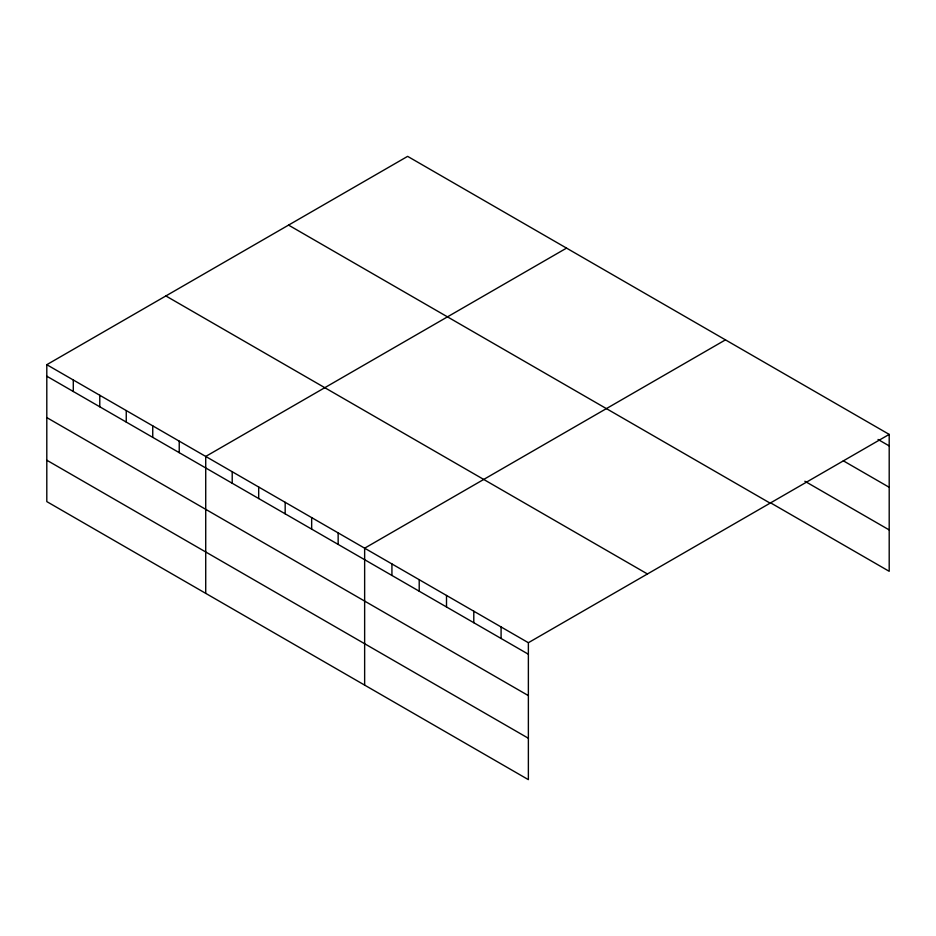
<?xml version="1.0" encoding="UTF-8"?>
<svg xmlns="http://www.w3.org/2000/svg" width="936" height="936" viewBox="0 0 936 936"><rect width="100%" height="100%" fill="white"/><g stroke="black" fill="none" stroke-linecap="round" stroke-linejoin="round"><path stroke-width="1.4" d="M46.8 364.689L528.372 642.716L528.372 779.641L46.8 501.602L46.8 364.689L407.628 156.359L889.2 434.398L889.2 571.311L770.117 502.562M566.549 248.11L205.721 456.44L205.721 593.354M725.47 339.862L364.642 548.192L364.642 685.105M528.372 642.716L889.2 434.398M878.038 439.464L889.2 445.91M843.301 460.793L889.2 487.293M804.855 481.233L889.2 529.928M288.557 225.108L770.129 503.147M165.871 295.94L647.443 573.967M46.8 376.202L528.372 654.229M46.8 417.585L528.372 695.612M46.8 460.219L528.372 738.258M501.088 626.968L501.088 638.481M473.791 611.208L473.791 622.721M446.507 595.448L446.507 606.961M419.211 579.7L419.211 591.213M391.927 563.94L391.927 575.453M338.153 532.9L338.153 544.413M311.665 517.608L311.665 529.121M285.176 502.316L285.176 513.829M258.687 487.024L258.687 498.537M232.21 471.732L232.21 483.245M179.232 441.149L179.232 452.661M152.744 425.857L152.744 437.369M126.255 410.565L126.255 422.077M99.778 395.273L99.778 406.786M73.289 379.981L73.289 391.494"/></g></svg>
